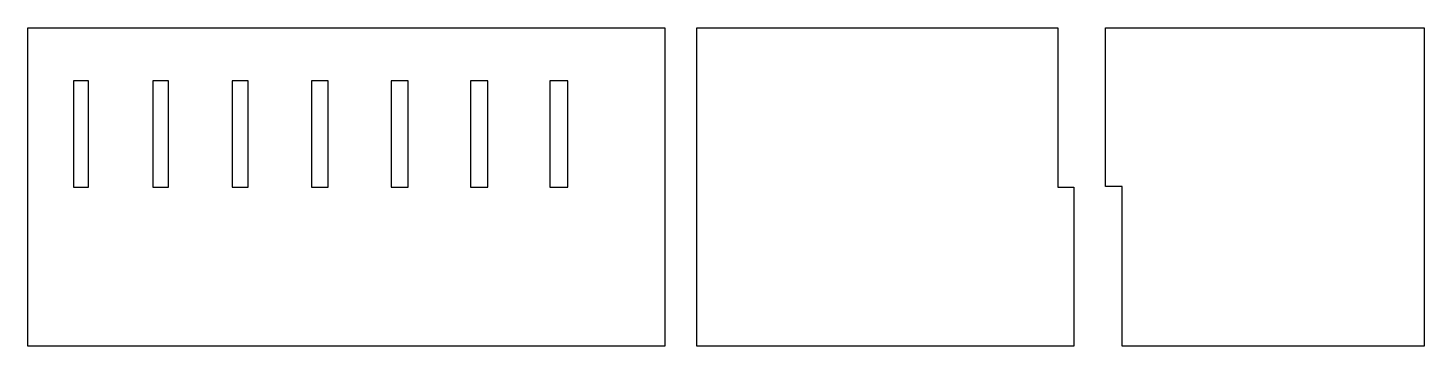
# Model space of a CAD drawing. Header units: millimetres. Extents: x 10 to 273, y 10 to 70.
import ezdxf

# ---------------------------------------------------------------- set-up
doc = ezdxf.new("R2010")
doc.units = ezdxf.units.MM

msp = doc.modelspace()

# ---------------------------------------------------------------- linework, layer by layer
at = {"color": 1}
for points in [[(130, 70), (130, 10), (10, 10), (10, 70), (130, 70)], [(207, 40), (207, 10), (204, 10), (136, 10), (136, 70), (204, 70), (204, 40), (207, 40)], [(213, 70), (273, 70), (273, 10), (216.1, 10), (216.1, 40.1), (213, 40.1), (213, 70)], [(18.6, 40), (21.4, 40), (21.4, 60), (18.6, 60), (18.6, 40)], [(33.55, 60), (33.55, 40), (36.45, 40), (36.45, 60), (33.55, 60)], [(51.5, 60), (48.5, 60), (48.5, 40), (51.5, 40), (51.5, 60)], [(66.55, 40), (66.55, 60), (63.45, 60), (63.45, 40), (66.55, 40)], [(78.4, 40), (81.6, 40), (81.6, 60), (78.4, 60), (78.4, 40)], [(93.35, 60), (93.35, 40), (96.65, 40), (96.65, 60), (93.35, 60)], [(111.7, 60), (108.3, 60), (108.3, 40), (111.7, 40), (111.7, 60)]]:
    msp.add_lwpolyline(points, close=True, dxfattribs=at)

doc.saveas('drawing.dxf')
